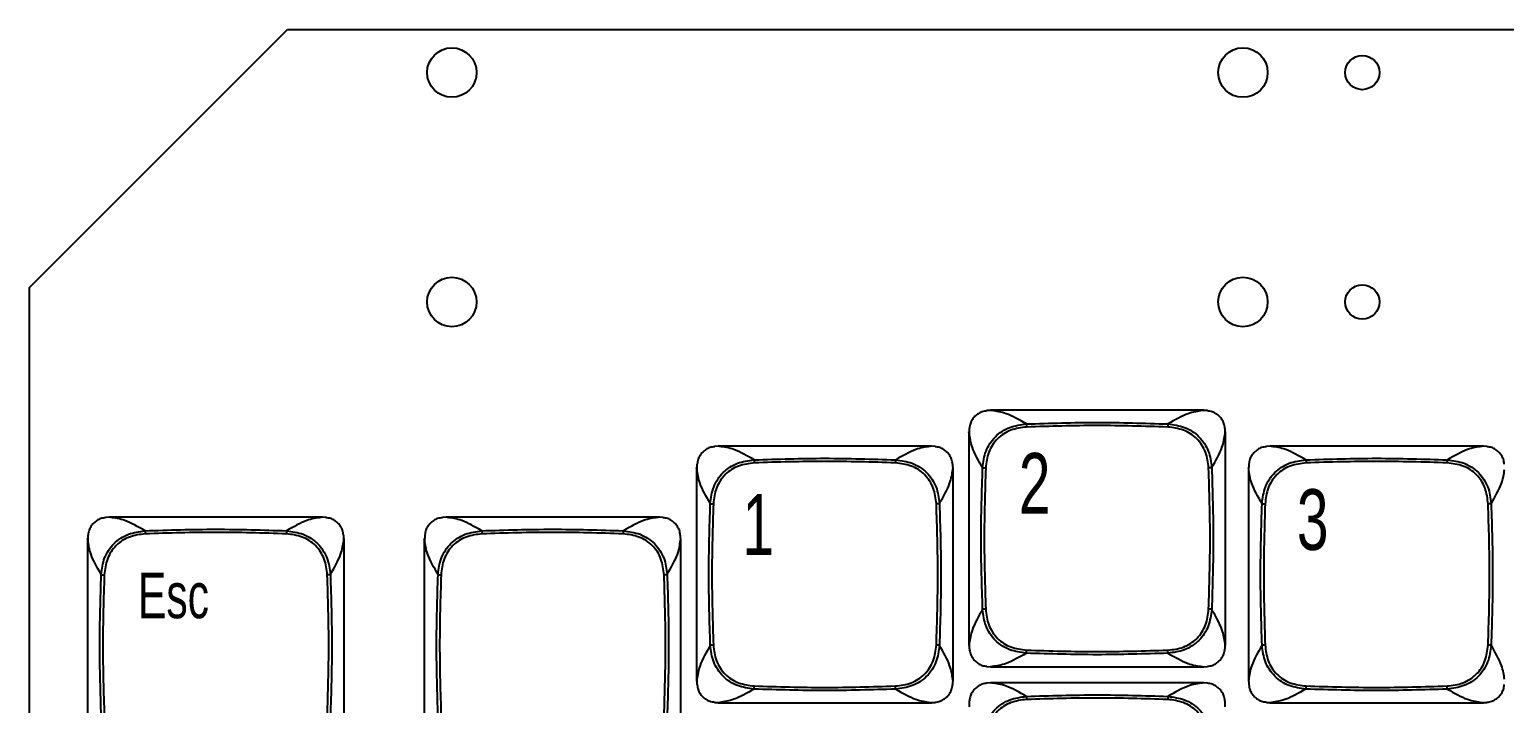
# Model space of a CAD drawing. Header units: millimetres. Extents: x 92.5 to 183.4, y 70.4 to 156.5.
# Drawn here: x 92.5 to 144, y 133 to 156.5 of the extents above; entities that cross this region are included whole.
import ezdxf

# ---------------------------------------------------------------- set-up
doc = ezdxf.new("R2010")
doc.units = ezdxf.units.MM
doc.styles.add('SLDTEXTSTYLE0', font='TXT', dxfattribs={"width": 0.7})

msp = doc.modelspace()

# ---------------------------------------------------------------- linework, layer by layer
at = {"color": 7, "linetype": 'Continuous', "lineweight": 25}
for p, q in [((92.531, 147.492), (101.531, 156.492)), ((101.531, 156.492), (151.731, 156.492)), ((92.531, 91.992), (92.531, 147.492)), ((126.153, 143.212), (125.935, 143.204)), ((126.117, 143.204), (126.056, 143.217)), ((133.506, 143.217), (126.056, 143.217)), ((133.626, 143.204), (133.408, 143.212)), ((133.506, 143.217), (133.444, 143.204)), ((125.319, 142.587), (125.311, 142.37)), ((134.251, 142.37), (134.242, 142.588)), ((125.319, 142.406), (125.306, 142.467)), ((125.306, 142.467), (125.306, 135.017)), ((134.242, 142.406), (134.256, 142.467)), ((134.256, 135.017), (134.256, 142.467)), ((116.653, 141.962), (116.435, 141.954)), ((116.617, 141.954), (116.556, 141.967)), ((124.006, 141.967), (116.556, 141.967)), ((124.126, 141.954), (123.908, 141.962)), ((124.006, 141.967), (123.944, 141.954)), ((135.903, 141.962), (135.685, 141.954)), ((135.867, 141.954), (135.806, 141.967)), ((143.256, 141.967), (135.806, 141.967)), ((143.376, 141.954), (143.158, 141.962)), ((143.256, 141.967), (143.194, 141.954)), ((115.819, 141.156), (115.806, 141.217)), ((115.806, 141.217), (115.806, 133.767)), ((115.819, 141.337), (115.811, 141.12)), ((124.751, 141.12), (124.742, 141.338)), ((124.742, 141.156), (124.756, 141.217)), ((124.756, 133.767), (124.756, 141.217)), ((135.069, 141.156), (135.056, 141.217)), ((135.056, 141.217), (135.056, 133.767)), ((135.069, 141.337), (135.061, 141.12)), ((95.403, 139.487), (95.185, 139.479)), ((95.367, 139.479), (95.306, 139.492)), ((102.756, 139.492), (95.306, 139.492)), ((102.876, 139.479), (102.658, 139.487)), ((102.756, 139.492), (102.694, 139.479)), ((107.153, 139.487), (106.935, 139.479)), ((107.117, 139.479), (107.056, 139.492)), ((114.506, 139.492), (107.056, 139.492)), ((114.626, 139.479), (114.408, 139.487)), ((114.506, 139.492), (114.444, 139.479)), ((94.569, 138.681), (94.556, 138.742)), ((94.556, 138.742), (94.556, 131.292)), ((94.569, 138.862), (94.561, 138.645)), ((103.501, 138.645), (103.492, 138.863)), ((103.492, 138.681), (103.506, 138.742)), ((103.506, 131.292), (103.506, 138.742)), ((106.319, 138.681), (106.306, 138.742)), ((106.306, 138.742), (106.306, 131.292)), ((106.319, 138.862), (106.311, 138.645)), ((115.251, 138.645), (115.242, 138.863)), ((115.242, 138.681), (115.256, 138.742)), ((115.256, 131.292), (115.256, 138.742)), ((125.319, 135.078), (125.306, 135.017)), ((125.311, 135.115), (125.319, 134.897)), ((134.242, 134.897), (134.251, 135.115)), ((134.256, 135.017), (134.242, 135.078)), ((115.819, 133.828), (115.806, 133.767)), ((115.811, 133.865), (115.819, 133.647)), ((124.742, 133.647), (124.751, 133.865)), ((124.756, 133.767), (124.742, 133.828)), ((125.935, 134.281), (126.153, 134.273)), ((126.117, 134.281), (126.056, 134.267)), ((126.056, 134.267), (133.506, 134.267)), ((133.408, 134.273), (133.626, 134.281)), ((133.444, 134.281), (133.506, 134.267)), ((135.069, 133.828), (135.056, 133.767)), ((135.061, 133.865), (135.069, 133.647)), ((126.153, 133.712), (125.935, 133.704)), ((126.117, 133.704), (126.056, 133.717)), ((133.506, 133.717), (126.056, 133.717)), ((133.626, 133.704), (133.408, 133.712)), ((133.506, 133.717), (133.444, 133.704)), ((116.435, 133.031), (116.653, 133.023)), ((116.617, 133.031), (116.556, 133.017)), ((116.556, 133.017), (124.006, 133.017)), ((123.908, 133.023), (124.126, 133.031)), ((123.944, 133.031), (124.006, 133.017)), ((125.319, 133.087), (125.311, 132.87)), ((134.251, 132.87), (134.242, 133.088)), ((135.685, 133.031), (135.903, 133.023)), ((135.867, 133.031), (135.806, 133.017)), ((135.806, 133.017), (143.256, 133.017)), ((143.158, 133.023), (143.376, 133.031)), ((143.194, 133.031), (143.256, 133.017))]:
    msp.add_line(p, q, dxfattribs=at)
for centre, radius in [((107.266, 154.992), 0.862), ((134.866, 154.992), 0.863), ((139.031, 154.992), 0.597), ((107.266, 146.992), 0.862), ((134.866, 146.992), 0.863), ((139.031, 146.992), 0.597)]:
    msp.add_circle(centre, radius, dxfattribs=at)
for points, knots in [([(125.937, 143.196), (125.878, 143.189), (125.77, 143.178), (125.631, 143.101), (125.514, 143.009), (125.422, 142.893), (125.345, 142.753), (125.334, 142.645), (125.327, 142.586)], [0, 0, 0, 0, 0.1850267, 0.3431791, 0.4992222, 0.6556521, 0.8135882, 1, 1, 1, 1]), ([(134.234, 142.586), (134.228, 142.644), (134.216, 142.753), (134.139, 142.892), (134.047, 143.009), (133.931, 143.101), (133.791, 143.177), (133.683, 143.189), (133.625, 143.196)], [0, 0, 0, 0, 0.185589, 0.343741, 0.499785, 0.656214, 0.814151, 1, 1, 1, 1]), ([(125.784, 141.212), (125.808, 141.41), (125.845, 141.707), (126.033, 142.063), (126.222, 142.299), (126.458, 142.489), (126.816, 142.673), (127.113, 142.713), (127.311, 142.739)], [0, 0, 0, 0, 0.247985, 0.373719, 0.500025, 0.6255, 0.750683, 1, 1, 1, 1]), ([(127.32, 142.632), (127.133, 142.609), (126.852, 142.575), (126.514, 142.405), (126.294, 142.228), (126.118, 142.007), (125.944, 141.671), (125.912, 141.39), (125.891, 141.203)], [0, 0, 0, 0, 0.250752, 0.375448, 0.499972, 0.625282, 0.75049, 1, 1, 1, 1]), ([(127.311, 142.739), (127.312, 142.734), (127.314, 142.723), (127.317, 142.697), (127.319, 142.665), (127.32, 142.643), (127.32, 142.632)], [0, 0, 0, 0, 0.250232, 0.500065, 0.75003, 1, 1, 1, 1]), ([(132.251, 142.739), (132.25, 142.734), (132.247, 142.723), (132.244, 142.697), (132.242, 142.665), (132.241, 142.643), (132.241, 142.632)], [0, 0, 0, 0, 0.250231, 0.500065, 0.75003, 1, 1, 1, 1]), ([(133.67, 141.203), (133.649, 141.39), (133.617, 141.671), (133.443, 142.007), (133.267, 142.228), (133.047, 142.405), (132.709, 142.575), (132.428, 142.609), (132.241, 142.632)], [0, 0, 0, 0, 0.249507, 0.374713, 0.500022, 0.624547, 0.749245, 1, 1, 1, 1]), ([(132.251, 142.739), (132.448, 142.713), (132.746, 142.673), (133.103, 142.489), (133.339, 142.299), (133.528, 142.063), (133.716, 141.707), (133.753, 141.41), (133.778, 141.212)], [0, 0, 0, 0, 0.249321, 0.374506, 0.499981, 0.626286, 0.752018, 1, 1, 1, 1]), ([(116.437, 141.946), (116.378, 141.939), (116.27, 141.928), (116.131, 141.851), (116.014, 141.759), (115.922, 141.643), (115.845, 141.503), (115.834, 141.395), (115.827, 141.336)], [0, 0, 0, 0, 0.1850267, 0.3431791, 0.4992222, 0.6556521, 0.8135882, 1, 1, 1, 1]), ([(124.734, 141.336), (124.728, 141.394), (124.716, 141.503), (124.639, 141.642), (124.547, 141.759), (124.431, 141.851), (124.291, 141.927), (124.183, 141.939), (124.125, 141.946)], [0, 0, 0, 0, 0.185589, 0.343741, 0.499785, 0.656214, 0.814151, 1, 1, 1, 1]), ([(135.687, 141.946), (135.628, 141.939), (135.52, 141.928), (135.381, 141.851), (135.264, 141.759), (135.172, 141.643), (135.095, 141.503), (135.084, 141.395), (135.077, 141.336)], [0, 0, 0, 0, 0.1850267, 0.3431791, 0.4992222, 0.6556521, 0.8135882, 1, 1, 1, 1]), ([(143.984, 141.336), (143.978, 141.394), (143.966, 141.503), (143.889, 141.642), (143.797, 141.759), (143.681, 141.851), (143.541, 141.927), (143.433, 141.939), (143.375, 141.946)], [0, 0, 0, 0, 0.185589, 0.343741, 0.499785, 0.656214, 0.814151, 1, 1, 1, 1]), ([(116.284, 139.962), (116.308, 140.16), (116.345, 140.457), (116.533, 140.813), (116.722, 141.049), (116.958, 141.239), (117.316, 141.423), (117.613, 141.463), (117.811, 141.489)], [0, 0, 0, 0, 0.247985, 0.373719, 0.500025, 0.6255, 0.750683, 1, 1, 1, 1]), ([(117.82, 141.382), (117.633, 141.359), (117.352, 141.325), (117.014, 141.155), (116.794, 140.978), (116.618, 140.757), (116.444, 140.421), (116.412, 140.14), (116.391, 139.953)], [0, 0, 0, 0, 0.250752, 0.375448, 0.499972, 0.625282, 0.75049, 1, 1, 1, 1]), ([(117.811, 141.489), (117.812, 141.484), (117.814, 141.473), (117.817, 141.447), (117.819, 141.415), (117.82, 141.393), (117.82, 141.382)], [0, 0, 0, 0, 0.250232, 0.500065, 0.75003, 1, 1, 1, 1]), ([(122.751, 141.489), (122.75, 141.484), (122.747, 141.473), (122.744, 141.447), (122.742, 141.415), (122.741, 141.393), (122.741, 141.382)], [0, 0, 0, 0, 0.2502314, 0.500065, 0.7500305, 1, 1, 1, 1]), ([(124.17, 139.953), (124.149, 140.14), (124.117, 140.421), (123.943, 140.757), (123.767, 140.978), (123.547, 141.155), (123.209, 141.325), (122.928, 141.359), (122.741, 141.382)], [0, 0, 0, 0, 0.249507, 0.374713, 0.500022, 0.624547, 0.749245, 1, 1, 1, 1]), ([(122.751, 141.489), (122.948, 141.463), (123.246, 141.423), (123.603, 141.239), (123.839, 141.049), (124.028, 140.813), (124.216, 140.457), (124.253, 140.16), (124.278, 139.962)], [0, 0, 0, 0, 0.2493205, 0.3745056, 0.4999814, 0.6262863, 0.7520184, 1, 1, 1, 1]), ([(125.784, 141.212), (125.789, 141.211), (125.8, 141.209), (125.826, 141.206), (125.858, 141.204), (125.88, 141.203), (125.891, 141.203)], [0, 0, 0, 0, 0.250231, 0.500065, 0.75003, 1, 1, 1, 1]), ([(133.778, 141.212), (133.772, 141.211), (133.761, 141.209), (133.735, 141.206), (133.703, 141.204), (133.681, 141.203), (133.67, 141.203)], [0, 0, 0, 0, 0.250232, 0.500065, 0.75003, 1, 1, 1, 1]), ([(135.534, 139.962), (135.558, 140.16), (135.595, 140.457), (135.783, 140.813), (135.972, 141.049), (136.208, 141.239), (136.566, 141.423), (136.863, 141.463), (137.061, 141.489)], [0, 0, 0, 0, 0.247985, 0.373719, 0.500025, 0.6255, 0.750683, 1, 1, 1, 1]), ([(137.07, 141.382), (136.883, 141.359), (136.602, 141.325), (136.264, 141.155), (136.044, 140.978), (135.868, 140.757), (135.694, 140.421), (135.662, 140.14), (135.641, 139.953)], [0, 0, 0, 0, 0.250752, 0.375448, 0.499972, 0.625282, 0.75049, 1, 1, 1, 1]), ([(137.061, 141.489), (137.062, 141.484), (137.064, 141.473), (137.067, 141.447), (137.069, 141.415), (137.07, 141.393), (137.07, 141.382)], [0, 0, 0, 0, 0.250232, 0.500065, 0.75003, 1, 1, 1, 1]), ([(142.001, 141.489), (142, 141.484), (141.997, 141.473), (141.994, 141.447), (141.992, 141.415), (141.991, 141.393), (141.991, 141.382)], [0, 0, 0, 0, 0.2502314, 0.500065, 0.7500305, 1, 1, 1, 1]), ([(143.42, 139.953), (143.399, 140.14), (143.367, 140.421), (143.193, 140.757), (143.017, 140.978), (142.797, 141.155), (142.459, 141.325), (142.178, 141.359), (141.991, 141.382)], [0, 0, 0, 0, 0.249507, 0.374713, 0.500022, 0.624547, 0.749245, 1, 1, 1, 1]), ([(142.001, 141.489), (142.198, 141.463), (142.496, 141.423), (142.853, 141.239), (143.089, 141.049), (143.278, 140.813), (143.466, 140.457), (143.503, 140.16), (143.528, 139.962)], [0, 0, 0, 0, 0.2493205, 0.3745056, 0.4999814, 0.6262863, 0.7520184, 1, 1, 1, 1]), ([(95.187, 139.471), (95.128, 139.464), (95.02, 139.453), (94.881, 139.376), (94.764, 139.284), (94.672, 139.168), (94.595, 139.028), (94.584, 138.92), (94.577, 138.861)], [0, 0, 0, 0, 0.185027, 0.343179, 0.499222, 0.655652, 0.813588, 1, 1, 1, 1]), ([(103.484, 138.861), (103.478, 138.919), (103.466, 139.028), (103.389, 139.167), (103.297, 139.284), (103.181, 139.376), (103.041, 139.452), (102.933, 139.464), (102.875, 139.471)], [0, 0, 0, 0, 0.185589, 0.343741, 0.499785, 0.656214, 0.814151, 1, 1, 1, 1]), ([(106.937, 139.471), (106.878, 139.464), (106.77, 139.453), (106.631, 139.376), (106.514, 139.284), (106.422, 139.168), (106.345, 139.028), (106.334, 138.92), (106.327, 138.861)], [0, 0, 0, 0, 0.185027, 0.343179, 0.499222, 0.655652, 0.813588, 1, 1, 1, 1]), ([(115.234, 138.861), (115.228, 138.919), (115.216, 139.028), (115.139, 139.167), (115.047, 139.284), (114.931, 139.376), (114.791, 139.452), (114.683, 139.464), (114.625, 139.471)], [0, 0, 0, 0, 0.185589, 0.343741, 0.499785, 0.656214, 0.814151, 1, 1, 1, 1]), ([(116.284, 139.962), (116.289, 139.961), (116.3, 139.959), (116.326, 139.956), (116.358, 139.954), (116.38, 139.953), (116.391, 139.953)], [0, 0, 0, 0, 0.250231, 0.500065, 0.75003, 1, 1, 1, 1]), ([(124.278, 139.962), (124.272, 139.961), (124.261, 139.959), (124.235, 139.956), (124.203, 139.954), (124.181, 139.953), (124.17, 139.953)], [0, 0, 0, 0, 0.250232, 0.500065, 0.75003, 1, 1, 1, 1]), ([(135.534, 139.962), (135.539, 139.961), (135.55, 139.959), (135.576, 139.956), (135.608, 139.954), (135.63, 139.953), (135.641, 139.953)], [0, 0, 0, 0, 0.250231, 0.500065, 0.75003, 1, 1, 1, 1]), ([(143.528, 139.962), (143.522, 139.961), (143.511, 139.959), (143.485, 139.956), (143.453, 139.954), (143.431, 139.953), (143.42, 139.953)], [0, 0, 0, 0, 0.250232, 0.500065, 0.75003, 1, 1, 1, 1]), ([(95.034, 137.487), (95.058, 137.685), (95.095, 137.982), (95.283, 138.338), (95.472, 138.574), (95.708, 138.764), (96.066, 138.948), (96.363, 138.988), (96.561, 139.014)], [0, 0, 0, 0, 0.2479846, 0.3737186, 0.5000245, 0.6254998, 0.7506827, 1, 1, 1, 1]), ([(96.561, 139.014), (96.562, 139.009), (96.564, 138.998), (96.567, 138.972), (96.569, 138.94), (96.57, 138.918), (96.57, 138.907)], [0, 0, 0, 0, 0.250232, 0.500065, 0.75003, 1, 1, 1, 1]), ([(101.501, 139.014), (101.5, 139.009), (101.497, 138.998), (101.494, 138.972), (101.492, 138.94), (101.491, 138.918), (101.491, 138.907)], [0, 0, 0, 0, 0.250231, 0.500065, 0.75003, 1, 1, 1, 1]), ([(101.501, 139.014), (101.698, 138.988), (101.996, 138.948), (102.353, 138.764), (102.589, 138.574), (102.778, 138.338), (102.966, 137.982), (103.003, 137.685), (103.028, 137.487)], [0, 0, 0, 0, 0.249321, 0.374506, 0.499981, 0.626286, 0.752018, 1, 1, 1, 1]), ([(106.784, 137.487), (106.808, 137.685), (106.845, 137.982), (107.033, 138.338), (107.222, 138.574), (107.458, 138.764), (107.816, 138.948), (108.113, 138.988), (108.311, 139.014)], [0, 0, 0, 0, 0.247985, 0.373719, 0.500025, 0.6255, 0.750683, 1, 1, 1, 1]), ([(108.311, 139.014), (108.312, 139.009), (108.314, 138.998), (108.317, 138.972), (108.319, 138.94), (108.32, 138.918), (108.32, 138.907)], [0, 0, 0, 0, 0.250232, 0.500065, 0.75003, 1, 1, 1, 1]), ([(113.251, 139.014), (113.25, 139.009), (113.247, 138.998), (113.244, 138.972), (113.242, 138.94), (113.241, 138.918), (113.241, 138.907)], [0, 0, 0, 0, 0.250231, 0.500065, 0.75003, 1, 1, 1, 1]), ([(113.251, 139.014), (113.448, 138.988), (113.746, 138.948), (114.103, 138.764), (114.339, 138.574), (114.528, 138.338), (114.716, 137.982), (114.753, 137.685), (114.778, 137.487)], [0, 0, 0, 0, 0.2493205, 0.3745056, 0.4999814, 0.6262863, 0.7520184, 1, 1, 1, 1]), ([(96.57, 138.907), (96.383, 138.884), (96.102, 138.85), (95.764, 138.68), (95.544, 138.503), (95.368, 138.282), (95.194, 137.946), (95.162, 137.665), (95.141, 137.478)], [0, 0, 0, 0, 0.250752, 0.375448, 0.499972, 0.625282, 0.75049, 1, 1, 1, 1]), ([(102.92, 137.478), (102.899, 137.665), (102.867, 137.946), (102.693, 138.282), (102.517, 138.503), (102.297, 138.68), (101.959, 138.85), (101.678, 138.884), (101.491, 138.907)], [0, 0, 0, 0, 0.249507, 0.374713, 0.500022, 0.624547, 0.749245, 1, 1, 1, 1]), ([(108.32, 138.907), (108.133, 138.884), (107.852, 138.85), (107.514, 138.68), (107.294, 138.503), (107.118, 138.282), (106.944, 137.946), (106.912, 137.665), (106.891, 137.478)], [0, 0, 0, 0, 0.250752, 0.375448, 0.499972, 0.625282, 0.75049, 1, 1, 1, 1]), ([(114.67, 137.478), (114.649, 137.665), (114.617, 137.946), (114.443, 138.282), (114.267, 138.503), (114.047, 138.68), (113.709, 138.85), (113.428, 138.884), (113.241, 138.907)], [0, 0, 0, 0, 0.249507, 0.374713, 0.500022, 0.624547, 0.749245, 1, 1, 1, 1]), ([(95.034, 137.487), (95.039, 137.486), (95.05, 137.484), (95.076, 137.481), (95.108, 137.479), (95.13, 137.478), (95.141, 137.478)], [0, 0, 0, 0, 0.250231, 0.500065, 0.75003, 1, 1, 1, 1]), ([(103.028, 137.487), (103.022, 137.486), (103.011, 137.484), (102.985, 137.481), (102.953, 137.479), (102.931, 137.478), (102.92, 137.478)], [0, 0, 0, 0, 0.250232, 0.500065, 0.75003, 1, 1, 1, 1]), ([(106.784, 137.487), (106.789, 137.486), (106.8, 137.484), (106.826, 137.481), (106.858, 137.479), (106.88, 137.478), (106.891, 137.478)], [0, 0, 0, 0, 0.250231, 0.500065, 0.75003, 1, 1, 1, 1]), ([(114.778, 137.487), (114.772, 137.486), (114.761, 137.484), (114.735, 137.481), (114.703, 137.479), (114.681, 137.478), (114.67, 137.478)], [0, 0, 0, 0, 0.250232, 0.500065, 0.75003, 1, 1, 1, 1]), ([(125.891, 136.282), (125.88, 136.282), (125.858, 136.281), (125.826, 136.279), (125.8, 136.276), (125.789, 136.274), (125.784, 136.272)], [0, 0, 0, 0, 0.24997, 0.499935, 0.749769, 1, 1, 1, 1]), ([(127.311, 134.745), (127.113, 134.772), (126.816, 134.812), (126.458, 134.996), (126.222, 135.186), (126.033, 135.422), (125.845, 135.778), (125.808, 136.075), (125.784, 136.272)], [0, 0, 0, 0, 0.249321, 0.374506, 0.499981, 0.626286, 0.752018, 1, 1, 1, 1]), ([(125.891, 136.282), (125.912, 136.095), (125.944, 135.814), (126.118, 135.478), (126.294, 135.257), (126.514, 135.08), (126.852, 134.91), (127.133, 134.876), (127.32, 134.853)], [0, 0, 0, 0, 0.2495072, 0.3747127, 0.5000218, 0.6245471, 0.7492448, 1, 1, 1, 1]), ([(132.241, 134.853), (132.428, 134.874), (132.709, 134.906), (133.045, 135.08), (133.266, 135.256), (133.443, 135.476), (133.613, 135.814), (133.648, 136.095), (133.67, 136.282)], [0, 0, 0, 0, 0.2495072, 0.3747127, 0.5000218, 0.6245471, 0.7492448, 1, 1, 1, 1]), ([(133.778, 136.272), (133.751, 136.075), (133.711, 135.777), (133.527, 135.42), (133.337, 135.184), (133.101, 134.995), (132.745, 134.807), (132.448, 134.77), (132.251, 134.745)], [0, 0, 0, 0, 0.249321, 0.374506, 0.499981, 0.626286, 0.752018, 1, 1, 1, 1]), ([(133.778, 136.272), (133.772, 136.274), (133.761, 136.276), (133.735, 136.279), (133.703, 136.281), (133.681, 136.282), (133.67, 136.282)], [0, 0, 0, 0, 0.250231, 0.500065, 0.75003, 1, 1, 1, 1]), ([(116.391, 135.032), (116.38, 135.032), (116.358, 135.031), (116.326, 135.029), (116.3, 135.026), (116.289, 135.024), (116.284, 135.022)], [0, 0, 0, 0, 0.24997, 0.499935, 0.749769, 1, 1, 1, 1]), ([(117.811, 133.495), (117.613, 133.522), (117.316, 133.562), (116.958, 133.746), (116.722, 133.936), (116.533, 134.172), (116.345, 134.528), (116.308, 134.825), (116.284, 135.022)], [0, 0, 0, 0, 0.249321, 0.374506, 0.499981, 0.626286, 0.752018, 1, 1, 1, 1]), ([(116.391, 135.032), (116.412, 134.845), (116.444, 134.564), (116.618, 134.228), (116.794, 134.007), (117.014, 133.83), (117.352, 133.66), (117.633, 133.626), (117.82, 133.603)], [0, 0, 0, 0, 0.249507, 0.374713, 0.500022, 0.624547, 0.749245, 1, 1, 1, 1]), ([(122.741, 133.603), (122.928, 133.624), (123.209, 133.656), (123.545, 133.83), (123.766, 134.006), (123.943, 134.226), (124.113, 134.564), (124.148, 134.845), (124.17, 135.032)], [0, 0, 0, 0, 0.2495072, 0.3747127, 0.5000218, 0.6245471, 0.7492448, 1, 1, 1, 1]), ([(124.278, 135.022), (124.251, 134.825), (124.211, 134.527), (124.027, 134.17), (123.837, 133.934), (123.601, 133.745), (123.245, 133.557), (122.948, 133.52), (122.751, 133.495)], [0, 0, 0, 0, 0.249321, 0.374506, 0.499981, 0.626286, 0.752018, 1, 1, 1, 1]), ([(124.278, 135.022), (124.272, 135.024), (124.261, 135.026), (124.235, 135.029), (124.203, 135.031), (124.181, 135.032), (124.17, 135.032)], [0, 0, 0, 0, 0.250231, 0.500065, 0.75003, 1, 1, 1, 1]), ([(125.327, 134.899), (125.333, 134.84), (125.345, 134.732), (125.422, 134.592), (125.514, 134.476), (125.63, 134.384), (125.77, 134.307), (125.878, 134.296), (125.937, 134.289)], [0, 0, 0, 0, 0.1855894, 0.3437407, 0.4997849, 0.6562136, 0.8141509, 1, 1, 1, 1]), ([(127.311, 134.745), (127.312, 134.751), (127.314, 134.762), (127.317, 134.788), (127.319, 134.82), (127.32, 134.842), (127.32, 134.853)], [0, 0, 0, 0, 0.250231, 0.500065, 0.75003, 1, 1, 1, 1]), ([(132.251, 134.745), (132.25, 134.751), (132.247, 134.762), (132.244, 134.788), (132.242, 134.82), (132.241, 134.842), (132.241, 134.853)], [0, 0, 0, 0, 0.250232, 0.500065, 0.75003, 1, 1, 1, 1]), ([(133.625, 134.289), (133.683, 134.295), (133.791, 134.307), (133.931, 134.384), (134.047, 134.476), (134.139, 134.592), (134.216, 134.732), (134.228, 134.84), (134.234, 134.899)], [0, 0, 0, 0, 0.185027, 0.343179, 0.499222, 0.655652, 0.813588, 1, 1, 1, 1]), ([(135.641, 135.032), (135.63, 135.032), (135.608, 135.031), (135.576, 135.029), (135.55, 135.026), (135.539, 135.024), (135.534, 135.022)], [0, 0, 0, 0, 0.24997, 0.499935, 0.749769, 1, 1, 1, 1]), ([(137.061, 133.495), (136.863, 133.522), (136.566, 133.562), (136.208, 133.746), (135.972, 133.936), (135.783, 134.172), (135.595, 134.528), (135.558, 134.825), (135.534, 135.022)], [0, 0, 0, 0, 0.249321, 0.374506, 0.499981, 0.626286, 0.752018, 1, 1, 1, 1]), ([(135.641, 135.032), (135.662, 134.845), (135.694, 134.564), (135.868, 134.228), (136.044, 134.007), (136.264, 133.83), (136.602, 133.66), (136.883, 133.626), (137.07, 133.603)], [0, 0, 0, 0, 0.249507, 0.374713, 0.500022, 0.624547, 0.749245, 1, 1, 1, 1]), ([(141.991, 133.603), (142.178, 133.624), (142.459, 133.656), (142.795, 133.83), (143.016, 134.006), (143.193, 134.226), (143.363, 134.564), (143.398, 134.845), (143.42, 135.032)], [0, 0, 0, 0, 0.2495072, 0.3747127, 0.5000218, 0.6245471, 0.7492448, 1, 1, 1, 1]), ([(143.528, 135.022), (143.501, 134.825), (143.461, 134.527), (143.277, 134.17), (143.087, 133.934), (142.851, 133.745), (142.495, 133.557), (142.198, 133.52), (142.001, 133.495)], [0, 0, 0, 0, 0.249321, 0.374506, 0.499981, 0.626286, 0.752018, 1, 1, 1, 1]), ([(143.528, 135.022), (143.522, 135.024), (143.511, 135.026), (143.485, 135.029), (143.453, 135.031), (143.431, 135.032), (143.42, 135.032)], [0, 0, 0, 0, 0.250231, 0.500065, 0.75003, 1, 1, 1, 1]), ([(115.827, 133.649), (115.833, 133.59), (115.845, 133.482), (115.922, 133.342), (116.014, 133.226), (116.13, 133.134), (116.27, 133.057), (116.378, 133.046), (116.437, 133.039)], [0, 0, 0, 0, 0.185589, 0.343741, 0.499785, 0.656214, 0.814151, 1, 1, 1, 1]), ([(117.811, 133.495), (117.812, 133.501), (117.814, 133.512), (117.817, 133.538), (117.819, 133.57), (117.82, 133.592), (117.82, 133.603)], [0, 0, 0, 0, 0.250231, 0.500065, 0.75003, 1, 1, 1, 1]), ([(122.751, 133.495), (122.75, 133.501), (122.747, 133.512), (122.744, 133.538), (122.742, 133.57), (122.741, 133.592), (122.741, 133.603)], [0, 0, 0, 0, 0.250232, 0.500065, 0.75003, 1, 1, 1, 1]), ([(124.125, 133.039), (124.183, 133.045), (124.291, 133.057), (124.431, 133.134), (124.547, 133.226), (124.639, 133.342), (124.716, 133.482), (124.728, 133.59), (124.734, 133.649)], [0, 0, 0, 0, 0.185027, 0.343179, 0.499222, 0.655652, 0.813588, 1, 1, 1, 1]), ([(125.937, 133.696), (125.878, 133.689), (125.77, 133.678), (125.631, 133.601), (125.514, 133.509), (125.422, 133.393), (125.345, 133.253), (125.334, 133.145), (125.327, 133.086)], [0, 0, 0, 0, 0.1850267, 0.3431791, 0.4992222, 0.6556521, 0.8135882, 1, 1, 1, 1]), ([(134.234, 133.086), (134.228, 133.144), (134.216, 133.253), (134.139, 133.392), (134.047, 133.509), (133.931, 133.601), (133.791, 133.677), (133.683, 133.689), (133.625, 133.696)], [0, 0, 0, 0, 0.185589, 0.343741, 0.499785, 0.656214, 0.814151, 1, 1, 1, 1]), ([(135.077, 133.649), (135.083, 133.59), (135.095, 133.482), (135.172, 133.342), (135.264, 133.226), (135.38, 133.134), (135.52, 133.057), (135.628, 133.046), (135.687, 133.039)], [0, 0, 0, 0, 0.185589, 0.343741, 0.499785, 0.656214, 0.814151, 1, 1, 1, 1]), ([(137.061, 133.495), (137.062, 133.501), (137.064, 133.512), (137.067, 133.538), (137.069, 133.57), (137.07, 133.592), (137.07, 133.603)], [0, 0, 0, 0, 0.250231, 0.500065, 0.75003, 1, 1, 1, 1]), ([(142.001, 133.495), (142, 133.501), (141.997, 133.512), (141.994, 133.538), (141.992, 133.57), (141.991, 133.592), (141.991, 133.603)], [0, 0, 0, 0, 0.250232, 0.500065, 0.75003, 1, 1, 1, 1]), ([(143.375, 133.039), (143.433, 133.045), (143.541, 133.057), (143.681, 133.134), (143.797, 133.226), (143.889, 133.342), (143.966, 133.482), (143.978, 133.59), (143.984, 133.649)], [0, 0, 0, 0, 0.185027, 0.343179, 0.499222, 0.655652, 0.813588, 1, 1, 1, 1]), ([(125.784, 131.712), (125.808, 131.91), (125.845, 132.207), (126.033, 132.563), (126.222, 132.799), (126.458, 132.989), (126.816, 133.173), (127.113, 133.213), (127.311, 133.239)], [0, 0, 0, 0, 0.247985, 0.373719, 0.500025, 0.6255, 0.750683, 1, 1, 1, 1]), ([(127.32, 133.132), (127.133, 133.109), (126.852, 133.075), (126.514, 132.905), (126.294, 132.728), (126.118, 132.507), (125.944, 132.171), (125.912, 131.89), (125.891, 131.703)], [0, 0, 0, 0, 0.250752, 0.375448, 0.499972, 0.625282, 0.75049, 1, 1, 1, 1]), ([(127.311, 133.239), (127.312, 133.234), (127.314, 133.223), (127.317, 133.197), (127.319, 133.165), (127.32, 133.143), (127.32, 133.132)], [0, 0, 0, 0, 0.250232, 0.500065, 0.75003, 1, 1, 1, 1]), ([(132.251, 133.239), (132.25, 133.234), (132.247, 133.223), (132.244, 133.197), (132.242, 133.165), (132.241, 133.143), (132.241, 133.132)], [0, 0, 0, 0, 0.2502314, 0.500065, 0.7500305, 1, 1, 1, 1]), ([(133.67, 131.703), (133.649, 131.89), (133.617, 132.171), (133.443, 132.507), (133.267, 132.728), (133.047, 132.905), (132.709, 133.075), (132.428, 133.109), (132.241, 133.132)], [0, 0, 0, 0, 0.249507, 0.374713, 0.500022, 0.624547, 0.749245, 1, 1, 1, 1]), ([(132.251, 133.239), (132.448, 133.213), (132.746, 133.173), (133.103, 132.989), (133.339, 132.799), (133.528, 132.563), (133.716, 132.207), (133.753, 131.91), (133.778, 131.712)], [0, 0, 0, 0, 0.2493205, 0.3745056, 0.4999814, 0.6262863, 0.7520184, 1, 1, 1, 1])]:
    msp.add_open_spline(points, degree=3, knots=knots, dxfattribs=at)
at = {"color": 8, "linetype": 'Continuous', "lineweight": 25}
for points, knots in [([(127.311, 142.739), (127.066, 142.879), (126.616, 143.137), (126.274, 143.183), (126.117, 143.204)], [0, 0, 0, 0, 0.541932, 1, 1, 1, 1]), ([(133.444, 143.204), (133.288, 143.183), (132.945, 143.137), (132.495, 142.879), (132.251, 142.739)], [0, 0, 0, 0, 0.458068, 1, 1, 1, 1]), ([(125.784, 141.212), (125.644, 141.457), (125.386, 141.907), (125.34, 142.25), (125.319, 142.406)], [0, 0, 0, 0, 0.541827, 1, 1, 1, 1]), ([(133.778, 141.212), (133.917, 141.457), (134.175, 141.907), (134.221, 142.25), (134.242, 142.406)], [0, 0, 0, 0, 0.541827, 1, 1, 1, 1]), ([(117.811, 141.489), (117.566, 141.629), (117.116, 141.887), (116.774, 141.933), (116.617, 141.954)], [0, 0, 0, 0, 0.541932, 1, 1, 1, 1]), ([(123.944, 141.954), (123.788, 141.933), (123.445, 141.887), (122.995, 141.629), (122.751, 141.489)], [0, 0, 0, 0, 0.458068, 1, 1, 1, 1]), ([(137.061, 141.489), (136.816, 141.629), (136.366, 141.887), (136.024, 141.933), (135.867, 141.954)], [0, 0, 0, 0, 0.541932, 1, 1, 1, 1]), ([(143.194, 141.954), (143.038, 141.933), (142.695, 141.887), (142.245, 141.629), (142.001, 141.489)], [0, 0, 0, 0, 0.458068, 1, 1, 1, 1]), ([(116.284, 139.962), (116.144, 140.207), (115.886, 140.657), (115.84, 141), (115.819, 141.156)], [0, 0, 0, 0, 0.5418272, 1, 1, 1, 1]), ([(124.278, 139.962), (124.417, 140.207), (124.675, 140.657), (124.721, 141), (124.742, 141.156)], [0, 0, 0, 0, 0.541827, 1, 1, 1, 1]), ([(135.534, 139.962), (135.394, 140.207), (135.136, 140.657), (135.09, 141), (135.069, 141.156)], [0, 0, 0, 0, 0.5418272, 1, 1, 1, 1]), ([(143.528, 139.962), (143.667, 140.207), (143.925, 140.657), (143.971, 141), (143.992, 141.156)], [0, 0, 0, 0, 0.541827, 1, 1, 1, 1]), ([(96.561, 139.014), (96.316, 139.154), (95.866, 139.412), (95.524, 139.458), (95.367, 139.479)], [0, 0, 0, 0, 0.541932, 1, 1, 1, 1]), ([(102.694, 139.479), (102.538, 139.458), (102.195, 139.412), (101.745, 139.154), (101.501, 139.014)], [0, 0, 0, 0, 0.458068, 1, 1, 1, 1]), ([(108.311, 139.014), (108.066, 139.154), (107.616, 139.412), (107.274, 139.458), (107.117, 139.479)], [0, 0, 0, 0, 0.541932, 1, 1, 1, 1]), ([(114.444, 139.479), (114.288, 139.458), (113.945, 139.412), (113.495, 139.154), (113.251, 139.014)], [0, 0, 0, 0, 0.4580681, 1, 1, 1, 1]), ([(95.034, 137.487), (94.894, 137.732), (94.636, 138.182), (94.59, 138.525), (94.569, 138.681)], [0, 0, 0, 0, 0.5418272, 1, 1, 1, 1]), ([(103.028, 137.487), (103.167, 137.732), (103.425, 138.182), (103.471, 138.525), (103.492, 138.681)], [0, 0, 0, 0, 0.541827, 1, 1, 1, 1]), ([(106.784, 137.487), (106.644, 137.732), (106.386, 138.182), (106.34, 138.525), (106.319, 138.681)], [0, 0, 0, 0, 0.5418272, 1, 1, 1, 1]), ([(114.778, 137.487), (114.917, 137.732), (115.175, 138.182), (115.221, 138.525), (115.242, 138.681)], [0, 0, 0, 0, 0.541827, 1, 1, 1, 1]), ([(125.784, 136.272), (125.644, 136.028), (125.386, 135.578), (125.34, 135.235), (125.319, 135.078)], [0, 0, 0, 0, 0.541827, 1, 1, 1, 1]), ([(134.242, 135.078), (134.221, 135.235), (134.175, 135.578), (133.917, 136.028), (133.778, 136.272)], [0, 0, 0, 0, 0.458173, 1, 1, 1, 1]), ([(116.284, 135.022), (116.144, 134.778), (115.886, 134.328), (115.84, 133.985), (115.819, 133.828)], [0, 0, 0, 0, 0.5418272, 1, 1, 1, 1]), ([(124.742, 133.828), (124.721, 133.985), (124.675, 134.328), (124.417, 134.778), (124.278, 135.022)], [0, 0, 0, 0, 0.458173, 1, 1, 1, 1]), ([(135.534, 135.022), (135.394, 134.778), (135.136, 134.328), (135.09, 133.985), (135.069, 133.828)], [0, 0, 0, 0, 0.5418272, 1, 1, 1, 1]), ([(143.992, 133.828), (143.971, 133.985), (143.925, 134.328), (143.667, 134.778), (143.528, 135.022)], [0, 0, 0, 0, 0.458173, 1, 1, 1, 1]), ([(127.311, 134.745), (127.066, 134.606), (126.616, 134.348), (126.274, 134.302), (126.117, 134.281)], [0, 0, 0, 0, 0.541932, 1, 1, 1, 1]), ([(132.251, 134.745), (132.495, 134.606), (132.945, 134.348), (133.288, 134.302), (133.444, 134.281)], [0, 0, 0, 0, 0.541932, 1, 1, 1, 1]), ([(117.811, 133.495), (117.566, 133.356), (117.116, 133.098), (116.774, 133.052), (116.617, 133.031)], [0, 0, 0, 0, 0.541932, 1, 1, 1, 1]), ([(122.751, 133.495), (122.995, 133.356), (123.445, 133.098), (123.788, 133.052), (123.944, 133.031)], [0, 0, 0, 0, 0.541932, 1, 1, 1, 1]), ([(127.311, 133.239), (127.066, 133.379), (126.616, 133.637), (126.274, 133.683), (126.117, 133.704)], [0, 0, 0, 0, 0.541932, 1, 1, 1, 1]), ([(133.444, 133.704), (133.288, 133.683), (132.945, 133.637), (132.495, 133.379), (132.251, 133.239)], [0, 0, 0, 0, 0.458068, 1, 1, 1, 1]), ([(137.061, 133.495), (136.816, 133.356), (136.366, 133.098), (136.024, 133.052), (135.867, 133.031)], [0, 0, 0, 0, 0.541932, 1, 1, 1, 1]), ([(142.001, 133.495), (142.245, 133.356), (142.695, 133.098), (143.038, 133.052), (143.194, 133.031)], [0, 0, 0, 0, 0.541932, 1, 1, 1, 1])]:
    msp.add_open_spline(points, degree=3, knots=knots, dxfattribs=at)
at = {"color": 7, "linetype": 'Continuous', "lineweight": 25}
for points in [[(127.311, 142.739), (128.134, 142.765), (129.781, 142.817), (131.427, 142.765), (132.251, 142.739)], [(132.241, 142.632), (131.421, 142.658), (129.781, 142.708), (128.14, 142.658), (127.32, 142.632)], [(117.811, 141.489), (118.634, 141.515), (120.281, 141.567), (121.927, 141.515), (122.751, 141.489)], [(137.061, 141.489), (137.884, 141.515), (139.531, 141.567), (141.177, 141.515), (142.001, 141.489)], [(122.741, 141.382), (121.921, 141.408), (120.281, 141.458), (118.64, 141.408), (117.82, 141.382)], [(125.784, 136.272), (125.758, 137.096), (125.706, 138.742), (125.758, 140.389), (125.784, 141.212)], [(125.891, 141.203), (125.865, 140.383), (125.815, 138.742), (125.865, 137.102), (125.891, 136.282)], [(133.67, 136.282), (133.696, 137.102), (133.746, 138.742), (133.696, 140.383), (133.67, 141.203)], [(133.778, 141.212), (133.803, 140.389), (133.855, 138.742), (133.803, 137.096), (133.778, 136.272)], [(141.991, 141.382), (141.171, 141.408), (139.531, 141.458), (137.89, 141.408), (137.07, 141.382)], [(116.284, 135.022), (116.258, 135.846), (116.206, 137.492), (116.258, 139.139), (116.284, 139.962)], [(116.391, 139.953), (116.365, 139.133), (116.315, 137.492), (116.365, 135.852), (116.391, 135.032)], [(124.17, 135.032), (124.196, 135.852), (124.246, 137.492), (124.196, 139.133), (124.17, 139.953)], [(124.278, 139.962), (124.303, 139.139), (124.355, 137.492), (124.303, 135.846), (124.278, 135.022)], [(135.534, 135.022), (135.508, 135.846), (135.456, 137.492), (135.508, 139.139), (135.534, 139.962)], [(135.641, 139.953), (135.615, 139.133), (135.565, 137.492), (135.615, 135.852), (135.641, 135.032)], [(143.42, 135.032), (143.446, 135.852), (143.496, 137.492), (143.446, 139.133), (143.42, 139.953)], [(143.528, 139.962), (143.553, 139.139), (143.605, 137.492), (143.553, 135.846), (143.528, 135.022)], [(96.561, 139.014), (97.384, 139.04), (99.031, 139.092), (100.677, 139.04), (101.501, 139.014)], [(101.491, 138.907), (100.671, 138.933), (99.031, 138.983), (97.39, 138.933), (96.57, 138.907)], [(108.311, 139.014), (109.134, 139.04), (110.781, 139.092), (112.427, 139.04), (113.251, 139.014)], [(113.241, 138.907), (112.421, 138.933), (110.781, 138.983), (109.14, 138.933), (108.32, 138.907)], [(95.034, 132.547), (95.008, 133.371), (94.956, 135.017), (95.008, 136.664), (95.034, 137.487)], [(95.141, 137.478), (95.115, 136.658), (95.065, 135.017), (95.115, 133.377), (95.141, 132.557)], [(102.92, 132.557), (102.946, 133.377), (102.996, 135.017), (102.946, 136.658), (102.92, 137.478)], [(103.028, 137.487), (103.053, 136.664), (103.105, 135.017), (103.053, 133.371), (103.028, 132.547)], [(106.784, 132.547), (106.758, 133.371), (106.706, 135.017), (106.758, 136.664), (106.784, 137.487)], [(106.891, 137.478), (106.865, 136.658), (106.815, 135.017), (106.865, 133.377), (106.891, 132.557)], [(114.67, 132.557), (114.696, 133.377), (114.746, 135.017), (114.696, 136.658), (114.67, 137.478)], [(114.778, 137.487), (114.803, 136.664), (114.855, 135.017), (114.803, 133.371), (114.778, 132.547)], [(127.32, 134.853), (128.14, 134.827), (129.781, 134.777), (131.421, 134.827), (132.241, 134.853)], [(132.251, 134.745), (131.427, 134.72), (129.781, 134.668), (128.134, 134.72), (127.311, 134.745)], [(122.751, 133.495), (121.927, 133.47), (120.281, 133.418), (118.634, 133.47), (117.811, 133.495)], [(117.82, 133.603), (118.64, 133.577), (120.281, 133.527), (121.921, 133.577), (122.741, 133.603)], [(127.311, 133.239), (128.134, 133.265), (129.781, 133.317), (131.427, 133.265), (132.251, 133.239)], [(142.001, 133.495), (141.177, 133.47), (139.531, 133.418), (137.884, 133.47), (137.061, 133.495)], [(137.07, 133.603), (137.89, 133.577), (139.531, 133.527), (141.171, 133.577), (141.991, 133.603)], [(132.241, 133.132), (131.421, 133.158), (129.781, 133.208), (128.14, 133.158), (127.32, 133.132)]]:
    msp.add_open_spline(points, degree=3, dxfattribs=at)

# ---------------------------------------------------------------- texts
at = {"color": 7, "linetype": 'Continuous', "lineweight": 0, "attachment_point": 1, "style": 'SLDTEXTSTYLE0'}
for s, insert, char_height in [('2', (127.049, 141.727), 2.117), ('3', (136.75, 140.464), 2.117), ('1', (117.406, 140.292), 2.117), ('Esc', (96.315, 137.553), 1.5875)]:
    msp.add_mtext(s, dxfattribs=dict(at, insert=insert, char_height=char_height))

doc.saveas('drawing.dxf')
